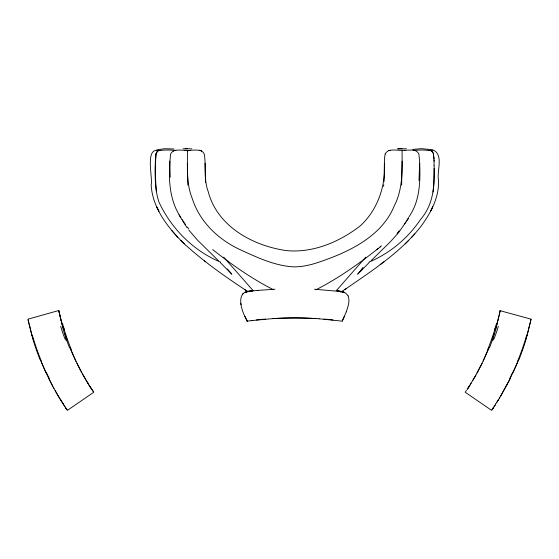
<?xml version="1.0" encoding="UTF-8"?>
<svg xmlns="http://www.w3.org/2000/svg" width="559" height="559" viewBox="0 0 559 559"><rect width="100%" height="100%" fill="white"/><g stroke="black" fill="none" stroke-linecap="round" stroke-linejoin="round"><path stroke-width="0.84" d="M402.075 151.587C402.214 169.894 402.997 189.012 394.298 205.789C383.823 231.929 358.06 247.071 333.08 257.014C320.188 261.857 306.821 267.286 292.783 266.825C274.462 265.574 257.35 257.566 240.894 250.013C218.786 239.979 199.752 222.105 192.275 198.592C186.091 183.45 187.6 166.82 187.398 150.853M402.082 161.132L401.641 185.127M434.043 165.261L434.036 160.035M180.864 217.479C168.315 198.913 168.287 175.505 170.6 154.158A6.75 6.75 0 0 1 173.024 151.307L173.535 150.986M384.012 181.822L384.487 158.169L385.2 154.158M384.445 165.611L384.445 163.312C385.766 186.196 377.486 209.849 360.583 225.612C339.816 241.83 313.026 253.255 286.215 250.586C252.731 245.708 217.276 226.451 208.193 191.576C203.588 179.565 206.355 166.47 204.273 154.158A6.198 6.198 0 0 0 202.512 151.796A7.63 7.63 0 0 0 201.848 151.3L201.331 150.986M434.105 165.261C434.811 184.505 433.882 204.21 420.487 219.561C407.902 238.288 389.826 253.381 368.989 262.08M419.627 163.312L419.019 180.515M187.398 150.916L190.228 150.294M434.098 168.231L433.749 184.023L433.036 192.023M383.579 186.336L383.781 184.84M500.158 310.692L531.05 319.168L528.437 330.041M531.05 319.168L530.526 321.523M499.543 313.536L500.193 310.511L498.768 316.883M499.299 314.605L499.425 314.067M530.253 322.704L526.76 336.078M499.082 315.555L497.51 321.872M498.362 318.56L498.551 317.778M498.474 318.092L496.546 325.401M497.824 320.649L496.043 327.155M496.133 326.847L496.343 326.135M156.066 153.97C155.053 169.845 153.942 186.699 158.917 202.009C171.278 228.554 193.309 250.823 220.477 262.08M494.023 333.758L493.311 335.903M346.266 311.859C347.88 306.856 350.214 301.105 348.103 295.886M493.192 336.273L492.151 339.285M492.172 339.229L492.018 339.655M319.112 318.784L342.171 321.152L346.28 311.859M488.957 347.775L483.144 361.107M518.668 359.619L513.204 372.329M488.245 349.543L482.089 363.294L475.975 374.949M517.858 361.631L509.13 380.749L499.515 398.057M342.241 321.166L344.505 316.219M482.04 363.392L477.065 372.993M510.227 378.562L500.459 396.499M409.006 216.759C420.396 200.374 420.354 180.18 419.627 161.132L418.873 154.158A6.198 6.198 0 0 0 417.119 151.796A8.085 8.085 0 0 0 416.127 151.098A7.791 7.791 0 0 0 415.26 150.637L415.26 150.637M475.912 375.061L470.888 383.551M475.318 376.109L472.991 380.099M408.538 218.415L398.665 232.544M499.711 397.742L499.215 398.553M499.096 398.749L498.055 400.44M406.763 220.421L408.601 217.479M470.524 384.138L470.769 383.747M497.922 400.656L496.706 402.585M469.937 385.074L467.142 389.378A13.451 0.377 -58.1 0 0 467.967 388.17M494.631 405.799L494.967 405.289M492.989 408.273L493.422 407.616M493.527 407.462L492.605 408.832M466.451 390.413L465.221 392.229L491.571 410.348L492.234 409.377M492.535 408.943L492.032 409.684M362.777 267.978L361.959 269.145L362.966 267.733M404.499 223.817L405.841 221.895M362.134 268.879L357.662 274.196L361.54 270.074M398.378 232.9L390.35 241.788L371.134 260.634M365.733 257.182L336.197 290.792M344.868 289.527C371.665 271.003 399.867 252.913 420.368 227.136C430.444 213.643 439.192 197.851 438.522 180.487C436.481 171.41 444.112 154.675 433.008 150.001M396.981 233.389L399.203 230.86M414.792 233.928L411.731 237.289M359.486 272.261L369.15 262.569M408.741 240.384L405.156 243.885M252.13 290.946C233.613 290.1 241.921 312.125 247.225 321.166L244.961 316.219M242.683 293.999L243.242 293.503M380.078 246.91L381.406 245.785M376.836 249.663L380.7 246.526M378.094 248.594C358.612 263.967 338.223 278.466 316.052 289.709M380.148 264.61L383.851 261.759M346.266 288.633L340.641 292.189M173.828 150.825L173.884 150.797A6.883 6.883 0 0 1 174.212 150.637L175.484 150.294M385.109 154.109A7.141 7.141 0 0 1 387.96 151.105A7.791 7.791 0 0 1 388.819 150.63L390.105 150.294M174.212 150.637L175.428 150.308M388.819 150.637L390.028 150.308A21.836 4.612 12.6 0 1 399.419 150.322L404.891 150.294M245.247 292.343L247.749 291.581M245.904 292.091L247.504 291.63L245.974 292.064M432.68 150.105L431.178 150.567L431.695 150.42M432.554 150.147L431.876 150.364M430.982 150.63L429.403 150.434M59.457 313.536L58.807 310.511L27.95 319.168L28.823 323.032M157.596 149.686L164.66 148.736L174.052 148.987M247.441 291.644L252.458 290.918L249.342 291.281L249.719 291.239M158.435 150.609L160.44 150.392M159.839 150.455L158.539 150.623A7.309 5.171 89.2 0 0 155.954 153.886M412.64 149.414L421.633 148.652L431.876 149.686M251.312 320.628L247.267 321.159L246.449 319.51L247.225 321.166M251.201 320.642L252.032 320.538M252.011 320.545L273.058 318.602A352.645 352.631 2.4 0 1 316.408 318.609L319.112 318.784M188.676 150.469L189.075 150.42M413.988 150.42L413.408 150.483L414.24 150.392M414.065 150.406L414.505 150.364M160.524 150.378L161.362 150.294A21.836 6.484 -0.1 0 1 174.275 150.336M414.044 150.308L415.162 150.294A21.836 6.484 -0.1 0 1 428.075 150.336L428.397 150.322M252.479 290.911L258.062 290.38M258.055 290.38L274.944 289.227M183.01 148.82L191.856 148.82M402.04 148.652L397.617 148.82L406.456 148.82M185.183 148.736L187.433 148.652M314.507 289.227L341.968 291.63L345.616 293.077L348.11 295.886M428.201 150.308L428.816 150.364M428.627 150.35L429.578 150.448M174.827 150.35L175.281 150.392M184.708 150.308L187.398 150.637M428.9 150.378L429.333 150.42M175.226 150.392L175.833 150.455M175.358 150.406L175.715 150.441M339.746 291.232L343.568 292.091L337.336 290.946M429.864 150.483L430.269 150.532M430.269 150.539L430.926 150.623A7.309 5.171 -89.2 0 1 433.518 153.886M186.832 150.553L187.314 150.623M343.568 292.091L340.124 291.281M200.653 150.637L199.381 150.294L200.653 150.637A6.883 6.883 0 0 1 200.981 150.797L201.037 150.825M414.058 150.308L415.225 150.623L414.38 150.378M199.661 150.35L200.066 150.448M246.708 290.876C224.97 276.551 203.56 261.472 184.316 243.885C168.154 228.058 152.509 208.339 151.154 184.91C153.075 178.559 144.634 147.464 158.365 150.609M158.442 150.63L158.463 150.637A7.651 5.422 -89.9 0 0 157.17 151.852M158.309 150.588L156.485 150.008M344.295 292.371L343.499 292.064M273.421 289.709C251.739 278.717 231.754 264.61 212.679 249.614M201.394 151.021L201.457 151.056A7.987 7.98 0 0 0 200.981 150.79M248.126 291.77L244.604 289.527M204.273 260.732L205.621 261.759M218.331 260.634L197.236 239.846L188.844 230.098M220.316 262.569L231.803 274.196L227.338 268.879M184.316 243.885L180.732 240.384M171.955 230.727L177.741 237.289M253.276 290.792L223.733 257.182M187.258 227.01L188.767 228.938M186.846 227.45L178.964 214.873M183.632 221.895L185.42 224.452M66.968 409.684L67.429 410.348L93.779 392.229L93.157 391.314M66.71 409.307L67.003 409.733M93.199 391.377L92.549 390.413M66.766 409.377L66.011 408.273M92.941 390.993L92.165 389.84M66.465 408.943L65.578 407.616M92.27 390L89.063 385.074M64.033 405.289L64.369 405.799M63.083 403.815L62.636 403.123M62.398 402.753L62.776 403.339M62.154 402.361L62.538 402.969M62.294 402.585L60.791 400.195M182.248 219.687L183.17 221.154M88.476 384.138L87.98 383.341M88.112 383.551L87.351 382.328M60.945 400.44L60.086 399.042M87.609 382.747L87.861 383.153M60.372 399.517L60.665 399.985M87.463 382.503L86.827 381.469M60.204 399.245L59.177 397.547M87.197 382.076L86.289 380.567M59.904 398.749L58.863 397.03M86.659 381.189L81.328 371.882M58.974 397.225L55.138 390.622M86.009 380.099L82.494 374.006M58.541 396.499L53.21 387.121M53.902 388.393L48.773 378.562M81.411 372.028L76.911 363.294M80.887 371.064L74.829 358.913L70.043 347.775M52.707 386.192L46.09 372.972L41.142 361.631M76.017 361.442L70.755 349.543M45.796 372.329L40.332 359.619M66.982 339.655L64.977 333.758M433.407 153.97L434.077 158.91M62.867 326.847L61.637 322.424M62.957 327.155L60.218 316.82M32.24 336.078L28.118 319.944M61.434 321.663L61.029 320.118M61.49 321.872L60.456 317.805M30.563 330.041L29.005 323.815M60.449 317.778L60.645 318.56M60.26 316.995L59.82 315.136M60.232 316.883L59.352 313.04M60.016 315.961L59.002 311.426M59.575 314.067L59.701 314.605M59.107 311.922L59.219 312.46M58.954 311.216L59.03 311.573M58.877 310.867L58.807 310.511M240.796 303.285L241.069 304.753M156.331 191.199C155.556 178.866 154.466 166.254 156.003 153.97A6.17 4.374 90 0 1 157.142 151.81M205.509 182.59L205.027 163.312M170.202 177.217L169.845 161.132M187.831 185.127L187.384 163.312M434.105 161.237L433.463 153.97A6.17 4.374 -90 0 0 432.331 151.81M402.075 151.133L402.075 150.713M264.603 319.224A10.593 0.349 -4.7 0 1 265.63 319.133M256.462 319.958A11.683 0.398 -4.7 0 1 264.072 319.168M273.058 318.616A352.645 352.631 -2.4 0 1 316.408 318.609M323.836 319.133A10.593 0.349 4.7 0 1 324.863 319.224M325.401 319.168A11.683 0.398 4.7 0 1 333.003 319.958M175.575 150.322A21.836 4.563 12.5 0 1 184.819 150.378M404.8 150.35A21.836 4.591 -12.4 0 1 413.946 150.343M190.137 150.35A21.836 4.612 -12.3 0 1 199.332 150.343M430.996 150.664A7.651 5.422 89.9 0 1 432.303 151.852M173.472 151.021A7.987 7.98 0 0 1 173.884 150.79M526.431 335.987A257.972 255.309 -38 0 1 517.515 361.498M495.77 404.101A17.063 0.685 -58.4 0 1 494.792 405.603M494.03 406.833A14.967 0.44 -58 0 1 492.933 408.468M494.813 405.464A15.54 0.377 -57.7 0 1 493.744 407.092M496.86 402.11A16.106 0.482 -58 0 1 495.428 404.339M498.188 399.909A24.687 1.873 -59.3 0 1 497.182 401.53M512.764 372.119A257.825 254.191 88.8 0 1 509.794 378.345M526.208 338.852A256.854 254.939 -31 0 1 518.927 359.723M527.165 335.127A265.022 262.318 -37.8 0 1 526.082 338.817M528.514 330.062A250.788 247.923 -40.1 0 1 527.123 335.114M495.574 327.029A226.563 223.558 -37.8 0 1 487.762 349.347M470.259 384.802A16.707 1.055 -59.3 0 1 468.812 387.059M468.833 386.919A14.227 0.566 -58.6 0 1 467.757 388.568M471.048 383.069A20.012 1.328 -59.3 0 1 470.161 384.487M496.727 326.414A227.08 224.858 -31.3 0 1 489.418 347.95M497.608 321.9A216.2 212.965 -40.2 0 1 496.392 326.323M498.328 326.246A33.861 5.611 -78 0 1 493.443 339.984M492.933 338.349A23.792 1.293 -74.7 0 1 492.199 340.228M496.322 324.059A31.758 2.166 -75.3 0 1 494.589 329.894M41.485 361.498A257.972 255.309 38 0 1 32.569 335.987M64.208 405.603A17.063 0.685 58.4 0 1 63.23 404.101M66.067 408.468A14.967 0.44 58 0 1 64.97 406.833M65.256 407.092A15.54 0.377 57.7 0 1 64.187 405.464M63.572 404.339A16.106 0.482 58 0 1 62.14 402.11M61.818 401.53A24.687 1.873 59.3 0 1 60.812 399.909M49.206 378.345A257.825 254.191 -88.8 0 1 46.236 372.119M40.073 359.723A256.854 254.939 31 0 1 32.792 338.852M32.918 338.817A265.022 262.318 37.8 0 1 31.835 335.127M31.877 335.114A250.788 247.923 40.1 0 1 30.486 330.062M71.238 349.347A226.563 223.558 37.8 0 1 63.426 327.029M90.188 387.059A16.707 1.055 59.3 0 1 88.741 384.802M91.243 388.568A14.227 0.566 58.6 0 1 90.167 386.919M91.844 389.399A13.451 0.377 58.1 0 1 91.033 388.17M88.839 384.487A20.012 1.328 59.3 0 1 87.952 383.069M69.582 347.95A227.08 224.858 31.3 0 1 62.273 326.414M62.608 326.323A216.2 212.965 40.2 0 1 61.392 321.9M65.557 339.984A33.861 5.611 78 0 1 60.672 326.246M66.8 340.228A23.792 1.293 74.7 0 1 66.067 338.349M64.411 329.894A31.758 2.166 75.3 0 1 62.678 324.059M432.68 206.977L430.605 211.092L432.68 207.012M340.347 291.316L337.559 290.973L340.396 291.33M158.868 211.092L156.786 207.012L158.868 211.092"/></g></svg>
